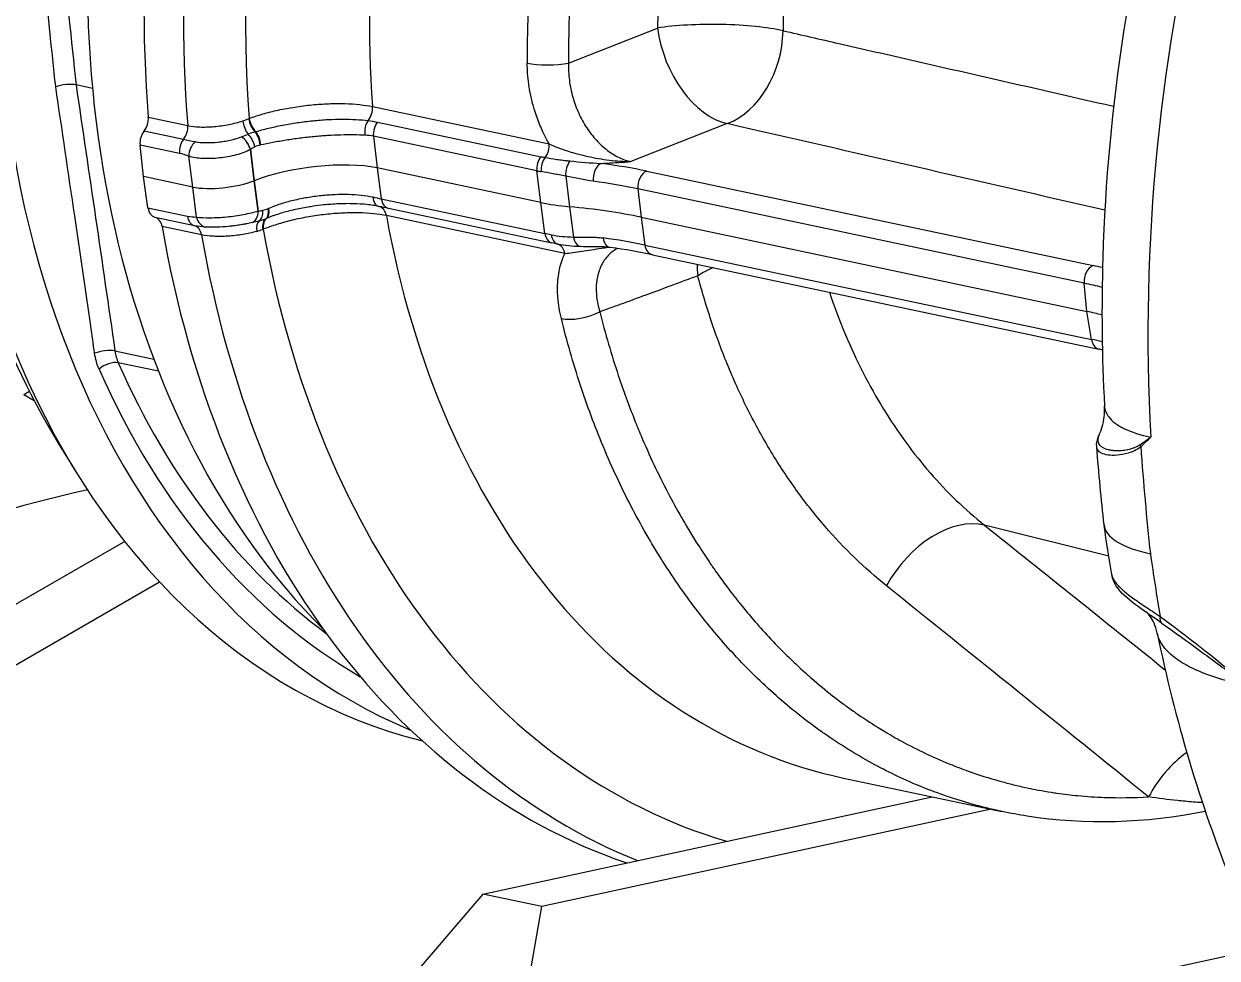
# Model space of a CAD drawing. Header units: millimetres. Extents: x 0 to 7722, y 0 to 5460.
# Drawn here: x 4387.46 to 4428.26, y 3614.56 to 3646.49 of the extents above; entities that cross this region are included whole.
import ezdxf

# ---------------------------------------------------------------- set-up
doc = ezdxf.new("R2010")
doc.units = ezdxf.units.MM
doc.header["$LTSCALE"] = 5
doc.layers.get('0').update_dxf_attribs({"linetype": 'CONTINUOUS'})

# ---------------------------------------------------------------- blocks, each defined once
blk = doc.blocks.new('RWFWFWEWEFWEFWEF')
for p, q in [((-104.414, 10.887), (-101.371, 12.088)), ((-120.69, 10.026), (-121.252, 10.145)), ((-111.114, 9.402), (-105.073, 8.126)), ((-118.783, 9.036), (-117.434, 8.751)), ((-118.925, 8.57), (-117.576, 8.285)), ((-110.943, 8.87), (-105.355, 7.689)), ((-98.988, 8.819), (-102.28, 7.52)), ((-115.598, 8.371), (-115.596, 8.372)), ((-105.498, 7.205), (-111.086, 8.386)), ((-111.086, 8.386), (-110.953, 7.306)), ((-118.951, 7.009), (-119.065, 8.089)), ((-117.716, 7.804), (-119.065, 8.089)), ((-115.292, 7.938), (-115.293, 7.937)), ((-115.293, 7.937), (-115.161, 6.87)), ((-115.16, 6.87), (-115.292, 7.938)), ((-117.265, 6.652), (-117.395, 7.704)), ((-118.794, 5.945), (-118.951, 7.009)), ((-117.265, 6.652), (-118.951, 7.009)), ((-110.953, 7.306), (-110.816, 6.25)), ((-105.364, 6.125), (-110.953, 7.306)), ((-105.364, 6.125), (-105.498, 7.205)), ((-104.512, 7.029), (-104.383, 5.98)), ((-101.742, 7.195), (-86.474, 3.969)), ((-117.132, 5.626), (-117.265, 6.652)), ((-115.161, 6.87), (-115.026, 5.828)), ((-115.16, 6.87), (-115.161, 6.87)), ((-115.025, 5.828), (-115.16, 6.87)), ((-86.78, 3.364), (-102.048, 6.59)), ((-102.048, 6.59), (-101.928, 5.619)), ((-110.816, 6.25), (-105.228, 5.069)), ((-105.228, 5.069), (-105.364, 6.125)), ((-118.794, 5.945), (-117.445, 5.66)), ((-115.026, 5.828), (-115.025, 5.828)), ((-104.981, 4.739), (-110.57, 5.92)), ((-104.383, 5.98), (-104.248, 4.942)), ((-117.202, 5.331), (-118.551, 5.616)), ((-115.225, 5.435), (-115.226, 5.435)), ((-104.54, 4.386), (-110.643, 5.675)), ((-101.928, 5.619), (-86.688, 2.399)), ((-101.928, 5.619), (-101.805, 4.671)), ((-116.961, 5.016), (-118.31, 5.301)), ((-101.805, 4.671), (-86.537, 1.445)), ((-101.546, 4.338), (-86.278, 1.112)), ((-86.688, 2.399), (-86.78, 3.364)), ((-86.537, 1.445), (-86.688, 2.399)), ((-119.923, 1.05), (-118.595, 0.77)), ((-118.435, 0.355), (-119.809, 0.645)), ((-123.037, -0.441), (-122.686, -0.642)), ((-121.825, -2.156), (-121.295, -3.019)), ((-85.944, -5.965), (-90.19, -4.906)), ((-119.587, -5.461), (-143.856, -19.437)), ((-144.534, -21.897), (-118.394, -6.844)), ((-95.008, -13.548), (-89.594, -14.692)), ((-107.346, -17.513), (-91.986, -14.187)), ((-89.963, -14.615), (-105.323, -17.941)), ((-107.346, -17.513), (-110.871, -21.626)), ((-105.323, -17.941), (-107.346, -17.513)), ((-106.322, -23.595), (-105.323, -17.941)), ((-105.669, -24.772), (-80.763, -19.378))]:
    blk.add_line(p, q)
for centre, major_axis, ratio, start_param, end_param in [((-49.006, 7.904), (9.968, 47.171), 0.724502, 0.264718, 1.929564), ((-93.086, 17.219), (7.236, 34.244), 0.724502, 0, 1.961178), ((-102.122, 19.129), (6.668, 31.553), 0.724502, 0.027264, 3.114329), ((-91.737, 16.934), (7.236, 34.244), 0.724502, 0, 1.961178), ((-90.725, 16.72), (6.926, 32.776), 0.724502, 5.83936, 8.240994), ((-100.122, 18.706), (6.668, 31.553), 0.724502, 0.135355, 3.006237), ((-97.055, 18.058), (6.668, 31.553), 0.724502, 0.439194, 2.702399), ((-88.702, 16.293), (6.306, 29.841), 0.724502, 0, 1.952985), ((-103.201, 19.357), (-6.477, -30.649), 0.724502, 3.793696, 5.631082), ((-83.307, 15.153), (6.306, 29.841), 0.724502, 0.602404, 1.864406), ((-82.633, 15.01), (6.099, 28.863), 0.724502, 0.602404, 1.864406), ((-82.633, 15.01), (5.247, 24.831), 0.724502, 0.636803, 1.839296), ((-80.557, 14.571), (-4.627, -21.897), 0.724502, 3.778395, 4.980888), ((-99.347, 11.661), (-3, 0.034), 0.182854, 3.857697, 5.454673), ((-99.347, 11.661), (1.102, -2.79), 0.621625, 4.322412, 5.893208), ((-99.347, 11.661), (0.67, 2.924), 0.74078, 3.600878, 4.993486), ((-105.089, 11.029), (-1, -0.007), 0.199482, 0.738674, 2.30947), ((-111.482, 9.289), (0.103, 0.489), 0.724502, 4.035803, 5.094578), ((-119.15, 8.919), (0.103, 0.489), 0.724502, 4.081137, 5.102771), ((-116.348, 9.215), (1.494, 0.211), 0.311727, 5.227868, 5.398437), ((-115.02, 8.915), (-0.179, 0.467), 0.60791, 1.187469, 2.240965), ((-114.993, 8.925), (-0.184, 0.465), 0.621625, 1.180819, 2.24006), ((-118.699, 8.221), (-0.103, -0.489), 0.724502, 4.081137, 5.132959), ((-117.801, 8.634), (0.103, 0.489), 0.724502, 4.081137, 5.102771), ((-115.292, 8.822), (0.145, -0.478), 0.473964, 4.37854, 5.421294), ((-111.058, 8.56), (0.026, 0.499), 0.651205, 0.786911, 1.885192), ((-110.72, 8.518), (0.103, 0.489), 0.724502, 0.930129, 1.991366), ((-117.351, 7.936), (0.103, 0.489), 0.724502, 0.939545, 1.991366), ((-117.029, 7.835), (0.181, 0.466), 0.681886, 0.954057, 2.105915), ((-115.628, 7.996), (-0.267, 0.423), 0.567542, 4.237005, 5.358734), ((-115.627, 7.997), (-0.267, 0.423), 0.567607, 4.23711, 5.358142), ((-116.476, 6.804), (2.905, 1.716), 0.301677, 0.921269, 1.010283), ((-115.448, 8.094), (-0.205, 0.456), 0.549276, 4.326016, 5.356117), ((-115.242, 8.164), (-0.115, 0.487), 0.529975, 4.429841, 5.45928), ((-115.218, 8.169), (-0.106, 0.489), 0.526679, 4.439542, 5.475491), ((-114.609, 6.933), (-0.561, 1.077), 0.838608, 6.066166, 6.248543), ((-105.441, 8.013), (0.103, 0.489), 0.724502, 4.075968, 5.094578), ((-113.138, 6.442), (2.976, 0.377), 0.297993, 0.709402, 2.279513), ((-105.132, 7.337), (0.103, 0.489), 0.724502, 0.930129, 1.991366), ((-104.994, 7.311), (0.08, 0.494), 0.706602, 0.900094, 1.956504), ((-99.729, 14.37), (8.075, 5.144), 0.554348, 3.656188, 3.677268), ((-104.228, 7.17), (0.084, 0.493), 0.552777, 0.809372, 1.953955), ((-103.252, 6.986), (0.065, 0.496), 0.630614, 0.393803, 1.935023), ((-113.032, 2.734), (-15.377, -1.945), 0.297993, 3.850995, 3.99106), ((-102.285, 10.787), (-4.596, -2.698), 0.537676, 0.535545, 0.576863), ((-101.682, 6.722), (0.103, 0.489), 0.724502, 0.44675, 1.991366), ((-116.172, 7.084), (-1.488, -0.188), 0.297993, 0.709402, 2.279513), ((-112.972, 2.261), (14.881, 1.884), 0.29918, 0.709368, 0.849433), ((-110.795, 6.479), (-0.103, -0.489), 0.612378, 5.184285, 6.282565), ((-110.453, 6.406), (-0.103, -0.489), 0.724502, 5.185319, 6.246555), ((-100.994, 7.852), (-5.953, -0.753), 0.297993, 0.709402, 0.928018), ((-118.431, 6.101), (-0.103, -0.489), 0.724502, 5.185319, 6.23714), ((-115.365, 5.912), (0.086, -0.492), 0.665114, 0.163303, 1.285032), ((-115.364, 5.912), (0.087, -0.492), 0.665078, 0.163853, 1.284885), ((-115.177, 5.953), (0.131, -0.483), 0.590323, 0.187712, 1.217813), ((-114.596, 6.833), (0.842, 0.876), 0.582418, 3.891722, 4.074099), ((-114.971, 6.023), (0.19, -0.463), 0.487351, 0.119721, 1.14916), ((-114.948, 6.033), (0.195, -0.46), 0.475507, 0.108201, 1.144149), ((-111.002, 5.501), (0.103, 0.489), 0.724502, 5.2237, 6.282474), ((-112.854, 1.302), (14.881, 1.883), 0.297993, 0.709402, 0.928018), ((-118.671, 5.131), (0.103, 0.489), 0.724502, 5.215506, 6.23714), ((-117.083, 5.816), (-0.103, -0.489), 0.724502, 5.185319, 6.23714), ((-117.322, 4.846), (0.103, 0.489), 0.724502, 5.215506, 6.23714), ((-116.769, 5.782), (-0.015, -0.5), 0.759102, 5.052807, 6.204664), ((-114.813, 5.033), (-0.145, 0.478), 0.473964, 0.171906, 1.21466), ((-116.639, 8.092), (-2.996, 1.551), 0.745827, 2.47649, 2.565505), ((-114.541, 5.126), (-0.179, 0.467), 0.60791, 0.131729, 1.185225), ((-114.513, 5.137), (-0.184, 0.465), 0.621625, 0.121579, 1.180819), ((-88.702, 16.293), (-6.306, -29.841), 0.724502, 5.2237, 6.283185), ((-93.086, 17.219), (-7.236, -34.244), 0.724502, 5.215506, 6.197192), ((-91.737, 16.934), (-7.236, -34.244), 0.724502, 5.215506, 6.156058), ((-115.866, 5.42), (-1.497, -0.168), 0.283752, 2.094583, 2.265465), ((-90.725, 16.72), (-6.926, -32.776), 0.724502, 5.218876, 6.225153), ((-101.473, 4.227), (5.193, -1.139), 0.004872, 2.319811, 2.380197), ((-104.865, 5.226), (-0.103, -0.489), 0.724502, 5.185319, 6.246555), ((-104.661, 5.182), (-0.105, -0.489), 0.680734, 5.1886, 6.240217), ((-103.968, 5.113), (-0.011, -0.5), 0.591331, 5.073897, 6.180949), ((-112.733, 0.366), (-14.882, -1.881), 0.296832, 3.85102, 3.983324), ((-102.921, 5.08), (-0.067, -0.495), 0.636158, 5.13804, 6.283185), ((-98.316, 2.886), (-9.263, 2.28), 0.031512, 5.492439, 5.523274), ((-104.899, 4.211), (0.103, 0.489), 0.724502, 5.2237, 6.237518), ((-101.442, 4.827), (-0.103, -0.489), 0.724502, 5.185319, 6.283185), ((-98.044, 3.085), (-1.053, 2.809), 0.594492, 1.022519, 1.16524), ((-98.044, 3.085), (2.899, 0.774), 0.417392, 1.970002, 2.192154), ((-86.414, 3.495), (0.103, 0.489), 0.724502, 0.44675, 1.991366), ((-97.776, -0.49), (-15.384, -1.947), 0.297664, 3.819547, 3.850418), ((-97.716, -0.963), (-14.886, -1.899), 0.297833, 3.787607, 3.850102), ((-103.958, 2.584), (0.971, 0.238), 0.396284, 3.811833, 5.291001), ((-97.625, -1.916), (-14.888, -1.884), 0.297664, 3.798162, 3.850418), ((-125.966, 9.422), (-0.018, 10.67), 0.717326, 3.895241, 3.895242), ((-97.476, -2.858), (14.89, 1.869), 0.297478, 0.671655, 0.709127), ((-86.175, 1.601), (-0.103, -0.489), 0.724502, 5.185319, 6.283185), ((-120.285, 0.894), (0.495, 0.071), 0.31756, 0.70379, 2.257857), ((-120.134, 0.354), (0.458, 0.201), 0.485359, 0.594103, 2.147446), ((-100.112, 18.704), (-6.485, -30.689), 0.724502, 5.49363, 6.051281), ((-99.775, 18.632), (-6.383, -30.208), 0.724502, 5.49363, 5.964282), ((-125.966, 9.422), (-0.018, 10.67), 0.717326, 3.53196, 3.558668), ((-107.127, -16.115), (37.377, 8.007), 0.3788, 1.40029, 1.400298), ((-84.484, -2.122), (-0.34, 0.366), 0.728142, 1.055504, 1.218108), ((-65.829, 11.459), (-2.447, -48.664), 0.393971, 5.017246, 5.096447), ((-107.127, -23.791), (-37.5, 0), 0.575862, 5.087431, 6.08014), ((-91.55, -7.501), (1.871, 2.345), 0.6519, 0.288301, 1.853227), ((-80.15, -4.155), (-5.953, -0.752), 0.297842, 6.27735, 6.992582), ((-65.829, 11.459), (-0.485, -49.013), 0.404575, 5.078, 5.125207), ((-102.216, 19.142), (-5.573, -26.373), 0.724502, 0.362334, 0.362335), ((-83.826, -7.859), (-0.291, -0.407), 0.545372, 5.473555, 6.190489), ((-82.562, -14.701), (1.879, 2.338), 0.658326, 1.182513, 1.864456)]:
    blk.add_ellipse(centre, major_axis=major_axis, ratio=ratio, start_param=start_param, end_param=end_param)
for points, knots in [([(-48.37, 55.48), (-51.761, 55.076), (-55.113, 54.084), (-62.144, 50.775), (-65.751, 48.231), (-72.385, 41.864), (-75.379, 37.985), (-80.389, 29.332), (-82.391, 24.546), (-85.194, 14.572), (-85.994, 9.385), (-86.198, 2.546), (-86.179, 0.85), (-86.088, -0.831)], [5.947955, 5.947955, 5.947955, 5.947955, 6.209043, 6.209043, 6.523867, 6.523867, 6.853435, 6.853435, 7.187471, 7.187471, 7.521927, 7.521927, 7.632726, 7.632726, 7.632726, 7.632726]), ([(-126.063, 7.512), (-126.751, 7.657), (-127.423, 7.876), (-128.08, 8.17), (-128.886, 8.531), (-129.641, 8.994), (-130.348, 9.554), (-130.702, 9.835), (-131.044, 10.14), (-131.373, 10.47), (-131.703, 10.8), (-132.02, 11.156), (-132.317, 11.529), (-132.912, 12.274), (-133.437, 13.096), (-133.895, 13.994), (-134.123, 14.443), (-134.336, 14.914), (-134.528, 15.396), (-134.719, 15.877), (-134.89, 16.37), (-135.04, 16.874), (-135.191, 17.378), (-135.322, 17.893), (-135.432, 18.419), (-135.542, 18.945), (-135.633, 19.484), (-135.702, 20.031), (-135.842, 21.125), (-135.894, 22.227), (-135.865, 23.337), (-135.85, 23.892), (-135.814, 24.448), (-135.758, 25.007), (-135.701, 25.566), (-135.623, 26.124), (-135.526, 26.671), (-135.332, 27.767), (-135.06, 28.832), (-134.712, 29.867), (-134.538, 30.385), (-134.343, 30.897), (-134.133, 31.391), (-133.923, 31.885), (-133.697, 32.363), (-133.456, 32.825), (-133.215, 33.287), (-132.959, 33.732), (-132.687, 34.162), (-132.415, 34.592), (-132.126, 35.008), (-131.825, 35.402), (-131.222, 36.192), (-130.578, 36.888), (-129.895, 37.494), (-129.554, 37.798), (-129.203, 38.078), (-128.842, 38.335), (-128.481, 38.592), (-128.113, 38.824), (-127.743, 39.027), (-127.003, 39.434), (-126.25, 39.733), (-125.485, 39.924), (-125.103, 40.019), (-124.716, 40.088), (-124.335, 40.127), (-123.954, 40.166), (-123.576, 40.176), (-123.202, 40.159), (-122.829, 40.142), (-122.459, 40.097), (-122.093, 40.024), (-122.067, 40.018), (-122.041, 40.013), (-122.014, 40.007)], [0.93084479, 0.93084479, 0.93084479, 0.93084479, 0.93164063, 0.93164063, 0.93164063, 0.93261719, 0.93261719, 0.93261719, 0.93310547, 0.93310547, 0.93310547, 0.93359375, 0.93359375, 0.93359375, 0.93457031, 0.93457031, 0.93457031, 0.93505859, 0.93505859, 0.93505859, 0.93554688, 0.93554688, 0.93554688, 0.93603516, 0.93603516, 0.93603516, 0.93652344, 0.93652344, 0.93652344, 0.9375, 0.9375, 0.9375, 0.93798828, 0.93798828, 0.93798828, 0.93847656, 0.93847656, 0.93847656, 0.93945313, 0.93945313, 0.93945313, 0.93994141, 0.93994141, 0.93994141, 0.94042969, 0.94042969, 0.94042969, 0.94091797, 0.94091797, 0.94091797, 0.94140625, 0.94140625, 0.94140625, 0.94238281, 0.94238281, 0.94238281, 0.94287109, 0.94287109, 0.94287109, 0.94335938, 0.94335938, 0.94335938, 0.94433594, 0.94433594, 0.94433594, 0.94482422, 0.94482422, 0.94482422, 0.9453125, 0.9453125, 0.9453125, 0.94580078, 0.94580078, 0.94580078, 0.94583572, 0.94583572, 0.94583572, 0.94583572]), ([(-118.83, 39.262), (-119.148, 39.377), (-119.473, 39.47), (-119.803, 39.54), (-120.168, 39.618), (-120.54, 39.668), (-120.918, 39.689), (-121.296, 39.711), (-121.675, 39.703), (-122.054, 39.668), (-122.812, 39.598), (-123.573, 39.418), (-124.334, 39.124), (-124.715, 38.977), (-125.094, 38.802), (-125.465, 38.602), (-125.836, 38.402), (-126.2, 38.177), (-126.558, 37.927), (-126.916, 37.676), (-127.267, 37.401), (-127.612, 37.1), (-127.956, 36.799), (-128.295, 36.471), (-128.621, 36.123), (-129.271, 35.427), (-129.87, 34.652), (-130.419, 33.799), (-130.693, 33.372), (-130.955, 32.923), (-131.201, 32.458), (-131.448, 31.993), (-131.676, 31.516), (-131.887, 31.027), (-132.309, 30.048), (-132.662, 29.022), (-132.942, 27.947), (-133.083, 27.409), (-133.203, 26.863), (-133.303, 26.316), (-133.403, 25.77), (-133.482, 25.22), (-133.541, 24.668), (-133.601, 24.115), (-133.64, 23.56), (-133.658, 23.002), (-133.676, 22.443), (-133.673, 21.88), (-133.649, 21.326), (-133.601, 20.217), (-133.47, 19.135), (-133.255, 18.079), (-133.147, 17.551), (-133.018, 17.027), (-132.869, 16.516), (-132.719, 16.005), (-132.551, 15.51), (-132.364, 15.03), (-131.989, 14.069), (-131.54, 13.169), (-131.013, 12.331), (-130.749, 11.912), (-130.468, 11.514), (-130.174, 11.139), (-129.879, 10.764), (-129.57, 10.411), (-129.245, 10.08), (-128.921, 9.75), (-128.582, 9.441), (-128.228, 9.155), (-127.873, 8.868), (-127.503, 8.605), (-127.125, 8.369), (-126.622, 8.056), (-126.102, 7.79), (-125.567, 7.572)], [0.06596339, 0.06596339, 0.06596339, 0.06596339, 0.06640625, 0.06640625, 0.06640625, 0.06689453, 0.06689453, 0.06689453, 0.06738281, 0.06738281, 0.06738281, 0.06835938, 0.06835938, 0.06835938, 0.06884766, 0.06884766, 0.06884766, 0.06933594, 0.06933594, 0.06933594, 0.06982422, 0.06982422, 0.06982422, 0.0703125, 0.0703125, 0.0703125, 0.07128906, 0.07128906, 0.07128906, 0.07177734, 0.07177734, 0.07177734, 0.07226563, 0.07226563, 0.07226563, 0.07324219, 0.07324219, 0.07324219, 0.07373047, 0.07373047, 0.07373047, 0.07421875, 0.07421875, 0.07421875, 0.07470703, 0.07470703, 0.07470703, 0.07519531, 0.07519531, 0.07519531, 0.07617188, 0.07617188, 0.07617188, 0.07666016, 0.07666016, 0.07666016, 0.07714844, 0.07714844, 0.07714844, 0.078125, 0.078125, 0.078125, 0.07861328, 0.07861328, 0.07861328, 0.07910156, 0.07910156, 0.07910156, 0.07958984, 0.07958984, 0.07958984, 0.08007813, 0.08007813, 0.08007813, 0.08072851, 0.08072851, 0.08072851, 0.08072851]), ([(-125.866, 9.218), (-126.036, 9.385), (-126.202, 9.557), (-126.365, 9.735), (-126.679, 10.08), (-126.979, 10.447), (-127.263, 10.836), (-127.548, 11.224), (-127.818, 11.637), (-128.07, 12.068), (-128.573, 12.928), (-128.998, 13.848), (-129.348, 14.827), (-129.523, 15.316), (-129.679, 15.82), (-129.815, 16.34), (-129.952, 16.859), (-130.067, 17.387), (-130.161, 17.92), (-130.348, 18.986), (-130.453, 20.076), (-130.474, 21.19), (-130.484, 21.747), (-130.473, 22.311), (-130.442, 22.869), (-130.41, 23.426), (-130.358, 23.98), (-130.285, 24.531), (-130.213, 25.081), (-130.12, 25.628), (-130.008, 26.172), (-129.895, 26.716), (-129.761, 27.259), (-129.609, 27.79), (-129.304, 28.852), (-128.928, 29.863), (-128.484, 30.824), (-128.262, 31.305), (-128.023, 31.773), (-127.766, 32.229), (-127.509, 32.684), (-127.239, 33.119), (-126.956, 33.533), (-126.391, 34.362), (-125.775, 35.111), (-125.109, 35.779), (-124.777, 36.112), (-124.432, 36.425), (-124.083, 36.71), (-123.733, 36.995), (-123.377, 37.254), (-123.015, 37.488), (-122.654, 37.722), (-122.285, 37.931), (-121.911, 38.114), (-121.537, 38.297), (-121.154, 38.455), (-120.773, 38.583), (-120.191, 38.78), (-119.611, 38.911), (-119.033, 38.977)], [0.90306848, 0.90306848, 0.90306848, 0.90306848, 0.90332031, 0.90332031, 0.90332031, 0.90380859, 0.90380859, 0.90380859, 0.90429688, 0.90429688, 0.90429688, 0.90527344, 0.90527344, 0.90527344, 0.90576172, 0.90576172, 0.90576172, 0.90625, 0.90625, 0.90625, 0.90722656, 0.90722656, 0.90722656, 0.90771484, 0.90771484, 0.90771484, 0.90820313, 0.90820313, 0.90820313, 0.90869141, 0.90869141, 0.90869141, 0.90917969, 0.90917969, 0.90917969, 0.91015625, 0.91015625, 0.91015625, 0.91064453, 0.91064453, 0.91064453, 0.91113281, 0.91113281, 0.91113281, 0.91210938, 0.91210938, 0.91210938, 0.91259766, 0.91259766, 0.91259766, 0.91308594, 0.91308594, 0.91308594, 0.91357422, 0.91357422, 0.91357422, 0.9140625, 0.9140625, 0.9140625, 0.91480746, 0.91480746, 0.91480746, 0.91480746]), ([(-121.948, 10.074), (-121.981, 10.392), (-122.015, 10.711), (-122.048, 11.029), (-122.182, 12.301), (-122.318, 13.574), (-122.454, 14.847), (-122.615, 16.341), (-122.776, 17.836), (-122.939, 19.331)], [0, 0, 0, 0, 0.001, 0.001, 0.001, 0.005000005, 0.005000005, 0.005000005, 0.009696485, 0.009696485, 0.009696485, 0.009696485]), ([(-97.08, 11.995), (-96.443, 11.849), (-95.806, 11.704), (-95.168, 11.558), (-92.038, 10.843), (-88.908, 10.128), (-85.778, 9.413)], [0.00307961, 0.00307961, 0.00307961, 0.00307961, 0.006, 0.006, 0.006, 0.02034066, 0.02034066, 0.02034066, 0.02034066]), ([(-105.073, 8.126), (-105.085, 8.145), (-105.096, 8.165), (-105.107, 8.184), (-105.171, 8.299), (-105.232, 8.417), (-105.289, 8.537), (-105.325, 8.613), (-105.359, 8.69), (-105.391, 8.768), (-105.462, 8.936), (-105.524, 9.109), (-105.578, 9.287), (-105.595, 9.342), (-105.612, 9.398), (-105.627, 9.454), (-105.648, 9.53), (-105.667, 9.606), (-105.684, 9.683), (-105.715, 9.816), (-105.741, 9.949), (-105.761, 10.083), (-105.766, 10.112), (-105.77, 10.141), (-105.774, 10.17), (-105.807, 10.409), (-105.825, 10.649), (-105.827, 10.889)], [0, 0, 0, 0, 0.023652, 0.023652, 0.023652, 0.162163, 0.162163, 0.162163, 0.25, 0.25, 0.25, 0.440436, 0.440436, 0.440436, 0.5, 0.5, 0.5, 0.580059, 0.580059, 0.580059, 0.719871, 0.719871, 0.719871, 0.75, 0.75, 0.75, 1, 1, 1, 1]), ([(-104.414, 10.887), (-104.42, 10.691), (-104.411, 10.495), (-104.362, 10.106), (-104.322, 9.911), (-104.214, 9.532), (-104.147, 9.35), (-103.987, 8.999), (-103.893, 8.83), (-103.688, 8.521), (-103.577, 8.379), (-103.338, 8.119), (-103.211, 8.004), (-102.953, 7.808), (-102.819, 7.725), (-102.549, 7.595), (-102.414, 7.548), (-102.28, 7.52)], [0, 0, 0, 0, 0.125, 0.125, 0.25, 0.25, 0.375, 0.375, 0.5, 0.5, 0.625, 0.625, 0.75, 0.75, 0.875, 0.875, 1, 1, 1, 1]), ([(-121.252, 10.145), (-121.34, 10.163), (-121.465, 10.166), (-121.593, 10.153), (-121.721, 10.14), (-121.852, 10.111), (-121.948, 10.074)], [0, 0, 0, 0, 0.5, 0.5, 0.5, 1, 1, 1, 1]), ([(-120.617, 0.97), (-120.662, 1.283), (-120.707, 1.596), (-120.752, 1.909), (-120.934, 3.16), (-121.115, 4.412), (-121.299, 5.664), (-121.513, 7.134), (-121.73, 8.604), (-121.948, 10.074)], [0, 0, 0, 0, 0.001, 0.001, 0.001, 0.005000005, 0.005000005, 0.005000005, 0.009696485, 0.009696485, 0.009696485, 0.009696485]), ([(-115.33, 8.997), (-115.185, 9.052), (-115.03, 9.103), (-114.699, 9.199), (-114.521, 9.244), (-114.154, 9.323), (-113.966, 9.358), (-113.582, 9.417), (-113.383, 9.442), (-112.995, 9.48), (-112.802, 9.493), (-112.421, 9.507), (-112.235, 9.508), (-111.705, 9.493), (-111.381, 9.459), (-111.114, 9.402)], [0, 0, 0, 0, 0.125, 0.125, 0.25, 0.25, 0.375, 0.375, 0.5, 0.5, 0.625, 0.625, 0.75, 0.75, 1, 1, 1, 1]), ([(-117.434, 8.751), (-117.316, 8.726), (-117.177, 8.711), (-117.025, 8.706), (-116.874, 8.7), (-116.706, 8.705), (-116.537, 8.72), (-116.368, 8.735), (-116.194, 8.759), (-116.027, 8.792), (-115.861, 8.825), (-115.699, 8.866), (-115.554, 8.913)], [0, 0, 0, 0, 0.25, 0.25, 0.25, 0.5, 0.5, 0.5, 0.75, 0.75, 0.75, 1, 1, 1, 1]), ([(-115.105, 8.547), (-114.969, 8.587), (-114.826, 8.625), (-114.676, 8.662), (-114.524, 8.698), (-114.364, 8.733), (-114.199, 8.766), (-114.194, 8.767), (-114.189, 8.768), (-114.184, 8.769), (-114.021, 8.8), (-113.855, 8.829), (-113.688, 8.853), (-113.514, 8.879), (-113.339, 8.901), (-113.162, 8.919), (-113.073, 8.928), (-112.984, 8.936), (-112.897, 8.942), (-112.809, 8.949), (-112.723, 8.955), (-112.637, 8.959), (-112.469, 8.968), (-112.305, 8.972), (-112.144, 8.972), (-111.981, 8.973), (-111.823, 8.968), (-111.675, 8.96), (-111.531, 8.952), (-111.396, 8.94), (-111.27, 8.925)], [0, 0, 0, 0, 0.122371, 0.122371, 0.122371, 0.246298, 0.246298, 0.246298, 0.25, 0.25, 0.25, 0.371821, 0.371821, 0.371821, 0.498622, 0.498622, 0.498622, 0.561945, 0.561945, 0.561945, 0.625441, 0.625441, 0.625441, 0.75, 0.75, 0.75, 0.876664, 0.876664, 0.876664, 1, 1, 1, 1]), ([(-117.183, 8.205), (-117.071, 8.184), (-116.945, 8.172), (-116.813, 8.17), (-116.68, 8.167), (-116.541, 8.174), (-116.4, 8.188), (-116.33, 8.195), (-116.259, 8.205), (-116.189, 8.216), (-116.154, 8.222), (-116.119, 8.228), (-116.085, 8.234), (-116.05, 8.241), (-116.016, 8.248), (-115.982, 8.256), (-115.948, 8.263), (-115.914, 8.272), (-115.881, 8.28), (-115.847, 8.289), (-115.814, 8.298), (-115.781, 8.308), (-115.718, 8.327), (-115.656, 8.348), (-115.598, 8.371)], [0, 0, 0, 0, 0.249757, 0.249757, 0.249757, 0.5, 0.5, 0.5, 0.625, 0.625, 0.625, 0.6875, 0.6875, 0.6875, 0.75, 0.75, 0.75, 0.8125, 0.8125, 0.8125, 0.875909, 0.875909, 0.875909, 1, 1, 1, 1]), ([(-111.376, 8.422), (-111.498, 8.427), (-111.628, 8.431), (-111.765, 8.433), (-111.901, 8.434), (-112.045, 8.434), (-112.194, 8.43), (-112.343, 8.427), (-112.496, 8.42), (-112.651, 8.411), (-112.728, 8.407), (-112.806, 8.401), (-112.886, 8.395), (-112.964, 8.389), (-113.044, 8.382), (-113.124, 8.374), (-113.285, 8.359), (-113.444, 8.341), (-113.602, 8.32), (-113.76, 8.3), (-113.917, 8.277), (-114.072, 8.252), (-114.227, 8.227), (-114.378, 8.2), (-114.523, 8.173), (-114.668, 8.146), (-114.807, 8.119), (-114.942, 8.091)], [0, 0, 0, 0, 0.125, 0.125, 0.125, 0.25, 0.25, 0.25, 0.375088, 0.375088, 0.375088, 0.437661, 0.437661, 0.437661, 0.5, 0.5, 0.5, 0.625329, 0.625329, 0.625329, 0.75, 0.75, 0.75, 0.8749, 0.8749, 0.8749, 1, 1, 1, 1]), ([(-115.293, 7.937), (-115.363, 7.899), (-115.439, 7.865), (-115.52, 7.834), (-115.602, 7.804), (-115.69, 7.775), (-115.781, 7.751), (-115.872, 7.726), (-115.965, 7.705), (-116.062, 7.688), (-116.158, 7.67), (-116.257, 7.656), (-116.354, 7.645), (-116.548, 7.624), (-116.743, 7.617), (-116.92, 7.627), (-117.097, 7.636), (-117.26, 7.661), (-117.395, 7.704)], [0, 0, 0, 0, 0.124391, 0.124391, 0.124391, 0.249298, 0.249298, 0.249298, 0.37445, 0.37445, 0.37445, 0.499723, 0.499723, 0.499723, 0.75, 0.75, 0.75, 1, 1, 1, 1]), ([(-105.073, 8.126), (-104.889, 8.037), (-104.678, 7.958), (-104.227, 7.815), (-103.991, 7.753), (-103.511, 7.647), (-103.265, 7.604), (-102.773, 7.543), (-102.525, 7.525), (-102.28, 7.52)], [0, 0, 0, 0, 0.25, 0.25, 0.5, 0.5, 0.75, 0.75, 1, 1, 1, 1]), ([(-105.217, 7.662), (-105.094, 7.639), (-104.959, 7.617), (-104.817, 7.597), (-104.75, 7.588), (-104.683, 7.579), (-104.613, 7.57), (-104.608, 7.57), (-104.602, 7.569), (-104.597, 7.568), (-104.559, 7.564), (-104.521, 7.56), (-104.483, 7.556), (-104.473, 7.555), (-104.464, 7.554), (-104.454, 7.553), (-104.425, 7.55), (-104.396, 7.547), (-104.367, 7.544)], [0, 0, 0, 0, 0.5, 0.5, 0.5, 0.7316337, 0.7316337, 0.7316337, 0.75, 0.75, 0.75, 0.875, 0.875, 0.875, 0.90625, 0.90625, 0.90625, 0.9999837, 0.9999837, 0.9999837, 0.9999837]), ([(-103.312, 7.46), (-103.248, 7.463), (-103.184, 7.466), (-103.119, 7.469), (-102.841, 7.484), (-102.559, 7.502), (-102.28, 7.52)], [0, 0, 0, 0, 0.188208, 0.188208, 0.188208, 1, 1, 1, 1]), ([(-104.512, 7.029), (-104.662, 7.054), (-104.806, 7.08), (-104.945, 7.106), (-105.085, 7.132), (-105.219, 7.157), (-105.347, 7.178)], [0, 0, 0, 0, 0.498923, 0.498923, 0.498923, 1, 1, 1, 1]), ([(-114.668, 5.926), (-114.537, 5.983), (-114.401, 6.034), (-114.258, 6.081), (-114.116, 6.127), (-113.967, 6.168), (-113.813, 6.205), (-113.66, 6.242), (-113.504, 6.273), (-113.347, 6.3), (-113.189, 6.326), (-113.031, 6.348), (-112.871, 6.365), (-112.791, 6.373), (-112.711, 6.381), (-112.631, 6.387), (-112.552, 6.393), (-112.474, 6.397), (-112.396, 6.401), (-112.241, 6.407), (-112.088, 6.409), (-111.938, 6.405), (-111.789, 6.401), (-111.643, 6.392), (-111.505, 6.377), (-111.366, 6.362), (-111.234, 6.341), (-111.109, 6.313)], [0, 0, 0, 0, 0.1251, 0.1251, 0.1251, 0.249821, 0.249821, 0.249821, 0.374671, 0.374671, 0.374671, 0.499876, 0.499876, 0.499876, 0.562339, 0.562339, 0.562339, 0.624912, 0.624912, 0.624912, 0.749922, 0.749922, 0.749922, 0.874952, 0.874952, 0.874952, 1, 1, 1, 1]), ([(-117.132, 5.626), (-117.001, 5.612), (-116.841, 5.604), (-116.665, 5.604), (-116.489, 5.605), (-116.295, 5.615), (-116.1, 5.634), (-116.003, 5.644), (-115.904, 5.656), (-115.808, 5.67), (-115.711, 5.684), (-115.617, 5.699), (-115.525, 5.717), (-115.433, 5.734), (-115.344, 5.752), (-115.26, 5.771), (-115.177, 5.79), (-115.099, 5.809), (-115.026, 5.828)], [0, 0, 0, 0, 0.24977, 0.24977, 0.24977, 0.5, 0.5, 0.5, 0.625, 0.625, 0.625, 0.75, 0.75, 0.75, 0.875, 0.875, 0.875, 1, 1, 1, 1]), ([(-110.643, 5.675), (-110.91, 5.732), (-111.234, 5.764), (-111.763, 5.774), (-111.948, 5.771), (-112.329, 5.752), (-112.521, 5.736), (-112.909, 5.693), (-113.107, 5.665), (-113.491, 5.599), (-113.678, 5.561), (-114.044, 5.474), (-114.221, 5.425), (-114.552, 5.322), (-114.706, 5.267), (-114.851, 5.208)], [0, 0, 0, 0, 0.25, 0.25, 0.375, 0.375, 0.5, 0.5, 0.625, 0.625, 0.75, 0.75, 0.875, 0.875, 1, 1, 1, 1]), ([(-113.139, 5.995), (-113.2, 5.986), (-113.262, 5.976), (-113.323, 5.966), (-113.488, 5.939), (-113.652, 5.906), (-113.813, 5.869), (-113.82, 5.868), (-113.826, 5.866), (-113.832, 5.865), (-113.996, 5.827), (-114.155, 5.784), (-114.306, 5.737), (-114.455, 5.69), (-114.597, 5.64), (-114.731, 5.585)], [0.5844422, 0.5844422, 0.5844422, 0.5844422, 0.6290595, 0.6290595, 0.6290595, 0.75, 0.75, 0.75, 0.7546166, 0.7546166, 0.7546166, 0.8780765, 0.8780765, 0.8780765, 1, 1, 1, 1]), ([(-111.043, 6.018), (-111.061, 6.021), (-111.08, 6.024), (-111.099, 6.027), (-111.167, 6.037), (-111.236, 6.046), (-111.308, 6.053), (-111.454, 6.069), (-111.61, 6.078), (-111.772, 6.082), (-111.935, 6.086), (-112.102, 6.084), (-112.272, 6.077), (-112.358, 6.073), (-112.445, 6.068), (-112.532, 6.061), (-112.617, 6.055), (-112.702, 6.048), (-112.788, 6.039), (-112.906, 6.026), (-113.023, 6.012), (-113.139, 5.995)], [0.0453531, 0.0453531, 0.0453531, 0.0453531, 0.0625, 0.0625, 0.0625, 0.1236919, 0.1236919, 0.1236919, 0.2489264, 0.2489264, 0.2489264, 0.3753777, 0.3753777, 0.3753777, 0.4388921, 0.4388921, 0.4388921, 0.5, 0.5, 0.5, 0.5844422, 0.5844422, 0.5844422, 0.5844422]), ([(-115.887, 5.322), (-115.936, 5.316), (-115.986, 5.311), (-116.035, 5.306), (-116.172, 5.293), (-116.308, 5.284), (-116.437, 5.281)], [0.4123523, 0.4123523, 0.4123523, 0.4123523, 0.4995012, 0.4995012, 0.4995012, 0.7435233, 0.7435233, 0.7435233, 0.7435233]), ([(-115.226, 5.435), (-115.257, 5.429), (-115.287, 5.422), (-115.319, 5.416), (-115.35, 5.409), (-115.381, 5.403), (-115.413, 5.397), (-115.43, 5.394), (-115.447, 5.39), (-115.464, 5.387), (-115.489, 5.383), (-115.514, 5.378), (-115.539, 5.374), (-115.564, 5.369), (-115.589, 5.365), (-115.614, 5.361), (-115.649, 5.355), (-115.684, 5.35), (-115.719, 5.345), (-115.753, 5.34), (-115.788, 5.335), (-115.822, 5.33), (-115.84, 5.328), (-115.859, 5.326), (-115.877, 5.323), (-115.88, 5.323), (-115.884, 5.323), (-115.887, 5.322)], [0, 0, 0, 0, 0.0625, 0.0625, 0.0625, 0.123966, 0.123966, 0.123966, 0.15625, 0.15625, 0.15625, 0.203125, 0.203125, 0.203125, 0.2491469, 0.2491469, 0.2491469, 0.3125, 0.3125, 0.3125, 0.3738397, 0.3738397, 0.3738397, 0.40625, 0.40625, 0.40625, 0.4123523, 0.4123523, 0.4123523, 0.4123523]), ([(-115.076, 5.136), (-115.222, 5.095), (-115.384, 5.059), (-115.551, 5.032), (-115.719, 5.004), (-115.894, 4.984), (-116.064, 4.973), (-116.233, 4.962), (-116.4, 4.96), (-116.552, 4.968), (-116.704, 4.975), (-116.844, 4.991), (-116.961, 5.016)], [0, 0, 0, 0, 0.25, 0.25, 0.25, 0.5, 0.5, 0.5, 0.75, 0.75, 0.75, 1, 1, 1, 1]), ([(-116.437, 5.281), (-116.441, 5.281), (-116.444, 5.281), (-116.448, 5.281), (-116.579, 5.277), (-116.704, 5.279), (-116.814, 5.285)], [0.7435233, 0.7435233, 0.7435233, 0.7435233, 0.7502431, 0.7502431, 0.7502431, 1, 1, 1, 1]), ([(-105.004, 5.022), (-104.886, 4.996), (-104.763, 4.978), (-104.636, 4.966), (-104.51, 4.953), (-104.381, 4.946), (-104.248, 4.942)], [0, 0, 0, 0, 0.501617, 0.501617, 0.501617, 1, 1, 1, 1]), ([(-104.248, 4.942), (-104.073, 4.939), (-103.904, 4.944), (-103.568, 4.943), (-103.402, 4.936), (-103.235, 4.914)], [0, 0, 0, 0, 0.5, 0.5, 1, 1, 1, 1]), ([(-104.009, 4.616), (-104.147, 4.62), (-104.279, 4.628), (-104.406, 4.641), (-104.538, 4.654), (-104.664, 4.672), (-104.78, 4.697)], [0, 0, 0, 0, 0.491246, 0.491246, 0.491246, 1, 1, 1, 1]), ([(-104.54, 4.386), (-104.368, 4.397), (-104.169, 4.424), (-103.744, 4.489), (-103.52, 4.527), (-103.213, 4.572), (-103.134, 4.582), (-103.055, 4.593)], [0, 0, 0, 0, 0.25, 0.25, 0.5, 0.5, 0.5845182, 0.5845182, 0.5845182, 0.5845182]), ([(-102.744, 4.55), (-102.752, 4.546), (-102.761, 4.541), (-102.769, 4.537), (-102.823, 4.507), (-102.875, 4.472), (-102.924, 4.434), (-102.928, 4.431), (-102.931, 4.429), (-102.934, 4.426), (-102.98, 4.39), (-103.023, 4.35), (-103.063, 4.307), (-103.107, 4.261), (-103.147, 4.212), (-103.184, 4.159), (-103.186, 4.156), (-103.188, 4.153), (-103.191, 4.149), (-103.225, 4.099), (-103.257, 4.045), (-103.286, 3.989), (-103.317, 3.928), (-103.344, 3.865), (-103.367, 3.799), (-103.368, 3.795), (-103.369, 3.792), (-103.37, 3.789), (-103.415, 3.66), (-103.445, 3.521), (-103.459, 3.373), (-103.459, 3.37), (-103.459, 3.367), (-103.46, 3.364), (-103.466, 3.291), (-103.469, 3.215), (-103.468, 3.138), (-103.467, 3.059), (-103.462, 2.978), (-103.453, 2.896), (-103.434, 2.732), (-103.399, 2.563), (-103.347, 2.392)], [0.2982949, 0.2982949, 0.2982949, 0.2982949, 0.3077981, 0.3077981, 0.3077981, 0.3706767, 0.3706767, 0.3706767, 0.375, 0.375, 0.375, 0.4334957, 0.4334957, 0.4334957, 0.4963606, 0.4963606, 0.4963606, 0.5, 0.5, 0.5, 0.5591377, 0.5591377, 0.5591377, 0.6219326, 0.6219326, 0.6219326, 0.625, 0.625, 0.625, 0.747587, 0.747587, 0.747587, 0.75, 0.75, 0.75, 0.8105168, 0.8105168, 0.8105168, 0.8735051, 0.8735051, 0.8735051, 1, 1, 1, 1]), ([(-104.66, 2.158), (-104.719, 2.4), (-104.758, 2.635), (-104.777, 2.864), (-104.786, 2.979), (-104.79, 3.092), (-104.789, 3.203), (-104.789, 3.258), (-104.787, 3.312), (-104.784, 3.366), (-104.781, 3.421), (-104.777, 3.476), (-104.771, 3.53), (-104.749, 3.741), (-104.708, 3.937), (-104.646, 4.121), (-104.616, 4.213), (-104.58, 4.301), (-104.54, 4.386)], [0, 0, 0, 0, 0.286755, 0.286755, 0.286755, 0.429816, 0.429816, 0.429816, 0.5, 0.5, 0.5, 0.572617, 0.572617, 0.572617, 0.857561, 0.857561, 0.857561, 1, 1, 1, 1]), ([(-99.994, 3.619), (-100.29, 3.508), (-100.587, 3.397), (-100.884, 3.287), (-101.14, 3.191), (-101.398, 3.096), (-101.656, 3.001), (-101.695, 2.987), (-101.734, 2.972), (-101.773, 2.958), (-102.067, 2.85), (-102.359, 2.744), (-102.657, 2.636), (-102.801, 2.585), (-102.947, 2.533), (-103.093, 2.481), (-103.178, 2.451), (-103.263, 2.421), (-103.347, 2.392)], [0, 0, 0, 0, 0.268514, 0.268514, 0.268514, 0.5, 0.5, 0.5, 0.535193, 0.535193, 0.535193, 0.79877, 0.79877, 0.79877, 0.926256, 0.926256, 0.926256, 1, 1, 1, 1]), ([(-93.539, -6.983), (-94.293, -6.377), (-94.993, -5.697), (-95.644, -4.945), (-95.969, -4.569), (-96.282, -4.174), (-96.582, -3.762), (-96.882, -3.35), (-97.169, -2.919), (-97.443, -2.47), (-97.717, -2.021), (-97.979, -1.552), (-98.223, -1.07), (-98.468, -0.589), (-98.697, -0.094), (-98.91, 0.414), (-99.123, 0.922), (-99.319, 1.443), (-99.5, 1.977), (-99.681, 2.511), (-99.846, 3.058), (-99.994, 3.619)], [0, 0, 0, 0, 0.249834, 0.249834, 0.249834, 0.374761, 0.374761, 0.374761, 0.499751, 0.499751, 0.499751, 0.624752, 0.624752, 0.624752, 0.74979, 0.74979, 0.74979, 0.874866, 0.874866, 0.874866, 1, 1, 1, 1]), ([(-95.495, 3.06), (-95.328, 2.561), (-95.145, 2.076), (-94.757, 1.157), (-94.555, 0.721), (-94.121, -0.126), (-93.889, -0.539), (-93.161, -1.725), (-92.629, -2.451), (-91.477, -3.775), (-90.857, -4.374), (-90.19, -4.906)], [0.1179809, 0.1179809, 0.1179809, 0.1179809, 0.25, 0.25, 0.375, 0.375, 0.5, 0.5, 0.75, 0.75, 1, 1, 1, 1]), ([(-89.603, -14.691), (-89.626, -14.686), (-89.649, -14.681), (-89.672, -14.676), (-89.977, -14.61), (-90.279, -14.535), (-90.579, -14.452), (-91.177, -14.285), (-91.765, -14.084), (-92.343, -13.848), (-92.377, -13.834), (-92.412, -13.82), (-92.446, -13.806), (-92.988, -13.581), (-93.52, -13.326), (-94.043, -13.04), (-94.32, -12.888), (-94.595, -12.728), (-94.868, -12.559), (-95.14, -12.389), (-95.41, -12.211), (-95.677, -12.025), (-95.702, -12.007), (-95.728, -11.989), (-95.753, -11.971), (-95.994, -11.801), (-96.231, -11.624), (-96.464, -11.442), (-96.722, -11.24), (-96.974, -11.03), (-97.222, -10.814), (-97.719, -10.381), (-98.197, -9.919), (-98.657, -9.428), (-98.674, -9.41), (-98.69, -9.393), (-98.707, -9.375), (-99.149, -8.899), (-99.575, -8.397), (-99.983, -7.868), (-100.194, -7.593), (-100.401, -7.312), (-100.604, -7.022), (-100.806, -6.733), (-101.004, -6.436), (-101.197, -6.132), (-101.206, -6.118), (-101.215, -6.103), (-101.224, -6.089), (-101.407, -5.799), (-101.585, -5.504), (-101.757, -5.204), (-101.938, -4.889), (-102.113, -4.569), (-102.281, -4.244), (-102.618, -3.594), (-102.931, -2.924), (-103.22, -2.232), (-103.224, -2.224), (-103.227, -2.216), (-103.231, -2.208), (-103.516, -1.525), (-103.777, -0.822), (-104.015, -0.099), (-104.255, 0.633), (-104.471, 1.385), (-104.66, 2.158)], [0.2745399, 0.2745399, 0.2745399, 0.2745399, 0.2769086, 0.2769086, 0.2769086, 0.3083478, 0.3083478, 0.3083478, 0.37125, 0.37125, 0.37125, 0.375, 0.375, 0.375, 0.4341478, 0.4341478, 0.4341478, 0.4655875, 0.4655875, 0.4655875, 0.4969991, 0.4969991, 0.4969991, 0.5, 0.5, 0.5, 0.5284055, 0.5284055, 0.5284055, 0.559845, 0.559845, 0.559845, 0.6227502, 0.6227502, 0.6227502, 0.625, 0.625, 0.625, 0.6856536, 0.6856536, 0.6856536, 0.717094, 0.717094, 0.717094, 0.7485, 0.7485, 0.7485, 0.75, 0.75, 0.75, 0.779903, 0.779903, 0.779903, 0.8113436, 0.8113436, 0.8113436, 0.8742503, 0.8742503, 0.8742503, 0.875, 0.875, 0.875, 0.937126, 0.937126, 0.937126, 1, 1, 1, 1]), ([(-103.347, 2.392), (-103.16, 1.645), (-102.948, 0.919), (-102.712, 0.213), (-102.54, -0.302), (-102.356, -0.806), (-102.159, -1.3), (-102.086, -1.484), (-102.011, -1.667), (-101.935, -1.848), (-101.652, -2.515), (-101.347, -3.163), (-101.019, -3.79), (-100.869, -4.078), (-100.714, -4.361), (-100.554, -4.64), (-100.539, -4.666), (-100.524, -4.692), (-100.509, -4.717), (-100.333, -5.022), (-100.151, -5.321), (-99.964, -5.614), (-99.844, -5.803), (-99.721, -5.989), (-99.597, -6.172), (-99.528, -6.274), (-99.458, -6.374), (-99.388, -6.474), (-99.191, -6.753), (-98.99, -7.026), (-98.785, -7.291), (-98.709, -7.389), (-98.632, -7.487), (-98.554, -7.584), (-98.214, -8.007), (-97.862, -8.412), (-97.499, -8.798), (-97.091, -9.232), (-96.668, -9.643), (-96.231, -10.03), (-96.19, -10.066), (-96.149, -10.102), (-96.108, -10.138), (-95.867, -10.347), (-95.622, -10.549), (-95.372, -10.744), (-95.233, -10.853), (-95.093, -10.959), (-94.951, -11.064), (-94.838, -11.147), (-94.724, -11.228), (-94.61, -11.308), (-94.352, -11.488), (-94.09, -11.66), (-93.826, -11.823), (-93.751, -11.87), (-93.675, -11.917), (-93.599, -11.962), (-93.409, -12.075), (-93.219, -12.184), (-93.027, -12.289), (-92.489, -12.582), (-91.94, -12.842), (-91.381, -13.07), (-91.172, -13.154), (-90.963, -13.234), (-90.752, -13.31), (-90.396, -13.437), (-90.036, -13.551), (-89.672, -13.652), (-89.535, -13.69), (-89.397, -13.727), (-89.258, -13.761), (-89.104, -13.799), (-88.95, -13.835), (-88.794, -13.869), (-88.499, -13.932), (-88.201, -13.988), (-87.901, -14.034), (-87.84, -14.044), (-87.779, -14.053), (-87.718, -14.062), (-87.479, -14.096), (-87.238, -14.125), (-86.998, -14.148), (-86.696, -14.177), (-86.395, -14.197), (-86.092, -14.208), (-85.59, -14.227), (-85.086, -14.222), (-84.58, -14.194)], [0, 0, 0, 0, 0.072299, 0.072299, 0.072299, 0.125, 0.125, 0.125, 0.144609, 0.144609, 0.144609, 0.216916, 0.216916, 0.216916, 0.25, 0.25, 0.25, 0.253085, 0.253085, 0.253085, 0.289238, 0.289238, 0.289238, 0.3125, 0.3125, 0.3125, 0.325408, 0.325408, 0.325408, 0.361568, 0.361568, 0.361568, 0.375, 0.375, 0.375, 0.433879, 0.433879, 0.433879, 0.5, 0.5, 0.5, 0.506184, 0.506184, 0.506184, 0.542343, 0.542343, 0.542343, 0.5625, 0.5625, 0.5625, 0.578501, 0.578501, 0.578501, 0.614642, 0.614642, 0.614642, 0.625, 0.625, 0.625, 0.650793, 0.650793, 0.650793, 0.723085, 0.723085, 0.723085, 0.75, 0.75, 0.75, 0.795374, 0.795374, 0.795374, 0.8125, 0.8125, 0.8125, 0.831518, 0.831518, 0.831518, 0.867662, 0.867662, 0.867662, 0.875, 0.875, 0.875, 0.903789, 0.903789, 0.903789, 0.939929, 0.939929, 0.939929, 1, 1, 1, 1]), ([(-86.275, -1.821), (-86.198, -1.661), (-86.127, -1.439), (-86.086, -1.08), (-86.081, -0.956), (-86.088, -0.831)], [0, 0, 0, 0, 0.1180611, 0.1180611, 0.175498, 0.175498, 0.175498, 0.175498]), ([(-86.088, -0.832), (-86.081, -0.964), (-86.032, -1.09), (-85.943, -1.207), (-85.886, -1.281), (-85.813, -1.352), (-85.723, -1.42), (-85.633, -1.487), (-85.526, -1.551), (-85.404, -1.609), (-85.162, -1.725), (-84.863, -1.821), (-84.505, -1.897)], [0.3052844, 0.3052844, 0.3052844, 0.3052844, 0.5, 0.5, 0.5, 0.625, 0.625, 0.625, 0.75, 0.75, 0.75, 1, 1, 1, 1]), ([(-86.356, -2.23), (-86.367, -2.094), (-86.337, -1.964), (-86.285, -1.842), (-86.28, -1.831), (-86.275, -1.82)], [0, 0, 0, 0, 0.07394416, 0.07394416, 0.0814444, 0.0814444, 0.0814444, 0.0814444]), ([(-86.275, -1.821), (-86.296, -1.866), (-86.31, -1.909), (-86.315, -1.95), (-86.319, -1.979), (-86.319, -2.007), (-86.315, -2.033), (-86.311, -2.06), (-86.302, -2.085), (-86.291, -2.109), (-86.29, -2.11), (-86.29, -2.111), (-86.29, -2.111), (-86.278, -2.134), (-86.262, -2.156), (-86.243, -2.176), (-86.224, -2.197), (-86.2, -2.217), (-86.173, -2.234), (-86.172, -2.235), (-86.171, -2.236), (-86.17, -2.237), (-86.116, -2.271), (-86.047, -2.3), (-85.964, -2.32), (-85.962, -2.321), (-85.96, -2.321), (-85.958, -2.322), (-85.915, -2.332), (-85.869, -2.34), (-85.819, -2.346), (-85.772, -2.351), (-85.723, -2.354), (-85.67, -2.355), (-85.667, -2.355), (-85.664, -2.355), (-85.661, -2.355), (-85.608, -2.355), (-85.553, -2.353), (-85.494, -2.348), (-85.464, -2.345), (-85.432, -2.341), (-85.4, -2.337), (-85.368, -2.332), (-85.335, -2.326), (-85.301, -2.319), (-85.298, -2.318), (-85.295, -2.318), (-85.292, -2.317), (-85.261, -2.311), (-85.23, -2.303), (-85.199, -2.295), (-85.191, -2.292), (-85.182, -2.29), (-85.173, -2.287), (-85.147, -2.28), (-85.121, -2.271), (-85.095, -2.262), (-85.092, -2.261), (-85.09, -2.26), (-85.087, -2.259), (-85.072, -2.253), (-85.057, -2.247), (-85.042, -2.241), (-84.989, -2.219), (-84.936, -2.193), (-84.884, -2.157)], [0.1612826, 0.1612826, 0.1612826, 0.1612826, 0.25, 0.25, 0.25, 0.3125, 0.3125, 0.3125, 0.375, 0.375, 0.375, 0.3768379, 0.3768379, 0.3768379, 0.4375, 0.4375, 0.4375, 0.5, 0.5, 0.5, 0.5024573, 0.5024573, 0.5024573, 0.625, 0.625, 0.625, 0.6279972, 0.6279972, 0.6279972, 0.6907606, 0.6907606, 0.6907606, 0.75, 0.75, 0.75, 0.7533718, 0.7533718, 0.7533718, 0.8125, 0.8125, 0.8125, 0.84375, 0.84375, 0.84375, 0.875, 0.875, 0.875, 0.8779872, 0.8779872, 0.8779872, 0.90625, 0.90625, 0.90625, 0.9140625, 0.9140625, 0.9140625, 0.9375, 0.9375, 0.9375, 0.9396257, 0.9396257, 0.9396257, 0.953125, 0.953125, 0.953125, 1, 1, 1, 1]), ([(-84.884, -2.157), (-84.762, -2.074), (-84.639, -1.989), (-84.511, -1.901), (-84.508, -1.899), (-84.505, -1.897)], [0, 0, 0, 0, 0.0006826193, 0.0006826193, 0.0006981324, 0.0006981324, 0.0006981324, 0.0006981324]), ([(-84.852, -2.228), (-84.738, -2.121), (-84.626, -2.013), (-84.513, -1.904), (-84.51, -1.901), (-84.508, -1.899), (-84.505, -1.897)], [0, 0, 0, 0, 0.0006795396, 0.0006795396, 0.0006795396, 0.000694372, 0.000694372, 0.000694372, 0.000694372]), ([(-84.852, -2.228), (-84.92, -2.286), (-84.992, -2.327), (-85.135, -2.395), (-85.206, -2.421), (-85.414, -2.484), (-85.542, -2.506), (-85.891, -2.533), (-86.074, -2.502), (-86.251, -2.413), (-86.294, -2.376), (-86.341, -2.301), (-86.353, -2.267), (-86.356, -2.23)], [0, 0, 0, 0, 0.0625, 0.0625, 0.125, 0.125, 0.25, 0.25, 0.5, 0.5, 0.625, 0.625, 0.7134971, 0.7134971, 0.7134971, 0.7134971]), ([(-85.844, -6.592), (-85.84, -6.614), (-85.834, -6.636), (-85.827, -6.659), (-85.815, -6.694), (-85.799, -6.729), (-85.778, -6.766), (-85.758, -6.802), (-85.732, -6.84), (-85.702, -6.878), (-85.672, -6.918), (-85.637, -6.957), (-85.598, -6.998), (-85.558, -7.039), (-85.515, -7.08), (-85.467, -7.122), (-85.42, -7.164), (-85.368, -7.207), (-85.311, -7.252), (-85.256, -7.296), (-85.196, -7.341), (-85.132, -7.387), (-85.066, -7.435), (-84.996, -7.483), (-84.924, -7.533), (-84.852, -7.582), (-84.776, -7.633), (-84.697, -7.685), (-84.541, -7.789), (-84.37, -7.9), (-84.188, -8.025)], [0.33312, 0.33312, 0.33312, 0.33312, 0.3751059, 0.3751059, 0.3751059, 0.4377495, 0.4377495, 0.4377495, 0.5, 0.5, 0.5, 0.5628598, 0.5628598, 0.5628598, 0.6255753, 0.6255753, 0.6255753, 0.6882573, 0.6882573, 0.6882573, 0.75, 0.75, 0.75, 0.8131155, 0.8131155, 0.8131155, 0.8755223, 0.8755223, 0.8755223, 1, 1, 1, 1]), ([(-84.6, -7.929), (-84.922, -7.707), (-85.191, -7.512), (-85.619, -7.106), (-85.795, -6.89), (-85.844, -6.592)], [0, 0, 0, 0, 0.1615759, 0.1615759, 0.3305985, 0.3305985, 0.3305985, 0.3305985]), ([(-84.285, -8.595), (-84.335, -8.351), (-84.447, -8.136), (-84.574, -7.961), (-84.609, -7.927), (-84.622, -7.914)], [0, 0, 0, 0, 0.2089107, 0.2089107, 0.3222108, 0.3222108, 0.3222108, 0.3222108]), ([(-84.136, -8.249), (-84.296, -8.137), (-84.445, -8.036), (-84.582, -7.942), (-84.588, -7.938), (-84.594, -7.933), (-84.6, -7.929)], [0, 0, 0, 0, 0.1230463, 0.1230463, 0.1230463, 0.1285878, 0.1285878, 0.1285878, 0.1285878]), ([(-84.136, -8.249), (-83.652, -8.588), (-83.163, -8.945), (-82.667, -9.309), (-82.266, -9.603), (-81.861, -9.902), (-81.449, -10.201)], [0, 0, 0, 0, 0.5, 0.5, 0.5, 0.9039568, 0.9039568, 0.9039568, 0.9039568]), ([(-81.488, -10.34), (-81.534, -10.329), (-81.579, -10.318), (-81.624, -10.306), (-81.791, -10.264), (-81.95, -10.22), (-82.102, -10.174), (-82.115, -10.17), (-82.128, -10.166), (-82.141, -10.162), (-82.429, -10.072), (-82.69, -9.976), (-82.924, -9.871), (-82.933, -9.867), (-82.942, -9.863), (-82.951, -9.859), (-83.063, -9.808), (-83.169, -9.756), (-83.268, -9.701), (-83.276, -9.697), (-83.283, -9.693), (-83.291, -9.689), (-83.39, -9.634), (-83.482, -9.577), (-83.567, -9.519), (-83.573, -9.515), (-83.579, -9.511), (-83.585, -9.507), (-83.669, -9.448), (-83.746, -9.388), (-83.816, -9.327), (-83.89, -9.262), (-83.956, -9.195), (-84.013, -9.127), (-84.016, -9.123), (-84.019, -9.12), (-84.022, -9.116), (-84.132, -8.983), (-84.211, -8.845), (-84.257, -8.702), (-84.258, -8.699), (-84.259, -8.696), (-84.26, -8.693), (-84.27, -8.661), (-84.278, -8.628), (-84.285, -8.595)], [0.0399088, 0.0399088, 0.0399088, 0.0399088, 0.0567249, 0.0567249, 0.0567249, 0.1195895, 0.1195895, 0.1195895, 0.125, 0.125, 0.125, 0.2452646, 0.2452646, 0.2452646, 0.25, 0.25, 0.25, 0.3081058, 0.3081058, 0.3081058, 0.3125, 0.3125, 0.3125, 0.3709496, 0.3709496, 0.3709496, 0.375, 0.375, 0.375, 0.4337981, 0.4337981, 0.4337981, 0.4966557, 0.4966557, 0.4966557, 0.5, 0.5, 0.5, 0.62239, 0.62239, 0.62239, 0.625, 0.625, 0.625, 0.6525575, 0.6525575, 0.6525575, 0.6525575]), ([(-84.285, -8.595), (-83.681, -11.541), (-82.83, -14.413), (-80.619, -19.908), (-79.258, -22.531), (-76.015, -27.409), (-74.131, -29.664), (-69.861, -33.65), (-67.472, -35.379), (-64.791, -36.806), (-64.697, -36.855), (-64.602, -36.904)], [1.5358502, 1.5358502, 1.5358502, 1.5358502, 1.7418179, 1.7418179, 1.9477856, 1.9477856, 2.1537533, 2.1537533, 2.359721, 2.359721, 2.3672185, 2.3672185, 2.3672185, 2.3672185]), ([(-82.74, -14.39), (-82.752, -14.39), (-82.764, -14.389), (-82.776, -14.388), (-82.958, -14.376), (-83.144, -14.362), (-83.334, -14.344), (-83.421, -14.336), (-83.509, -14.328), (-83.597, -14.318), (-83.919, -14.285), (-84.248, -14.243), (-84.58, -14.194)], [0.5224948, 0.5224948, 0.5224948, 0.5224948, 0.532354, 0.532354, 0.532354, 0.6812954, 0.6812954, 0.6812954, 0.75, 0.75, 0.75, 1, 1, 1, 1]), ([(-82.639, -14.69), (-84.681, -15.104), (-86.752, -15.161), (-89.024, -14.805), (-89.31, -14.753), (-89.594, -14.692)], [0.1681838, 0.1681838, 0.1681838, 0.1681838, 0.9758614, 0.9758614, 1.092864, 1.092864, 1.092864, 1.092864])]:
    blk.add_open_spline(points, degree=3, knots=knots)
for points in [[(-122.243, 19.391), (-121.907, 16.308), (-121.576, 13.225), (-121.252, 10.145)], [(-122.008, 10.645), (-122.008, 10.645), (-122.008, 10.645), (-122.008, 10.645)], [(-121.252, 10.145), (-120.803, 7.112), (-120.36, 4.08), (-119.923, 1.05)], [(-111.837, 9.493), (-111.837, 9.493), (-111.837, 9.493), (-111.837, 9.493)], [(-115.35, 8.988), (-115.343, 8.991), (-115.337, 8.994), (-115.33, 8.997)], [(-111.27, 8.925), (-111.157, 8.91), (-111.048, 8.892), (-110.943, 8.87)], [(-86.078, 5.86), (-90.382, 6.846), (-94.685, 7.833), (-98.988, 8.819)], [(-117.576, 8.285), (-117.456, 8.26), (-117.324, 8.232), (-117.183, 8.205)], [(-115.813, 8.299), (-115.813, 8.299), (-115.813, 8.299), (-115.813, 8.299)], [(-115.596, 8.372), (-115.52, 8.402), (-115.444, 8.431), (-115.37, 8.458)], [(-115.131, 8.539), (-115.123, 8.542), (-115.114, 8.545), (-115.105, 8.547)], [(-111.757, 8.433), (-111.757, 8.433), (-111.757, 8.433), (-111.757, 8.433)], [(-111.086, 8.386), (-111.177, 8.406), (-111.274, 8.418), (-111.376, 8.422)], [(-117.395, 7.704), (-117.502, 7.746), (-117.61, 7.782), (-117.716, 7.804)], [(-115.465, 7.856), (-115.465, 7.856), (-115.465, 7.856), (-115.465, 7.856)], [(-115.138, 8.026), (-115.192, 8.001), (-115.243, 7.971), (-115.292, 7.938)], [(-114.942, 8.091), (-114.949, 8.09), (-114.956, 8.088), (-114.962, 8.087)], [(-114.75, 8.13), (-114.75, 8.13), (-114.75, 8.13), (-114.75, 8.13)], [(-104.809, 8.012), (-104.809, 8.011), (-104.808, 8.011), (-104.808, 8.011)], [(-105.098, 7.641), (-105.098, 7.641), (-105.098, 7.641), (-105.098, 7.641)], [(-104.367, 7.544), (-104.022, 7.512), (-103.666, 7.473), (-103.312, 7.46)], [(-121.508, 7.095), (-121.508, 7.095), (-121.508, 7.095), (-121.508, 7.095)], [(-103.568, 6.848), (-103.872, 6.888), (-104.188, 6.973), (-104.512, 7.029)], [(-121.441, 6.636), (-121.441, 6.636), (-121.441, 6.636), (-121.441, 6.636)], [(-112.771, 6.375), (-112.771, 6.375), (-112.771, 6.375), (-112.771, 6.375)], [(-111.109, 6.313), (-111.005, 6.29), (-110.907, 6.269), (-110.816, 6.25)], [(-115.025, 5.828), (-114.973, 5.835), (-114.919, 5.844), (-114.864, 5.858)], [(-114.688, 5.918), (-114.681, 5.921), (-114.675, 5.923), (-114.668, 5.926)], [(-114.142, 6.117), (-114.142, 6.117), (-114.142, 6.117), (-114.142, 6.117)], [(-110.899, 5.99), (-110.946, 6), (-110.994, 6.009), (-111.043, 6.018)], [(-110.57, 5.92), (-110.675, 5.943), (-110.785, 5.966), (-110.899, 5.99)], [(-117.445, 5.66), (-117.339, 5.638), (-117.235, 5.629), (-117.132, 5.626)], [(-116.814, 5.285), (-116.952, 5.291), (-117.082, 5.306), (-117.202, 5.331)], [(-115.645, 5.695), (-115.645, 5.695), (-115.645, 5.695), (-115.645, 5.695)], [(-114.995, 5.493), (-115.07, 5.471), (-115.147, 5.452), (-115.225, 5.435)], [(-114.731, 5.585), (-114.739, 5.581), (-114.748, 5.578), (-114.756, 5.575)], [(-113.44, 5.606), (-113.44, 5.606), (-113.44, 5.606), (-113.44, 5.606)], [(-114.851, 5.208), (-114.857, 5.206), (-114.864, 5.203), (-114.871, 5.201)], [(-103.579, 4.612), (-103.723, 4.611), (-103.867, 4.612), (-104.009, 4.616)], [(-103.686, 4.499), (-103.686, 4.499), (-103.686, 4.499), (-103.686, 4.499)], [(-103.578, 4.612), (-103.578, 4.612), (-103.579, 4.612), (-103.579, 4.612)], [(-102.988, 4.584), (-103.175, 4.61), (-103.371, 4.613), (-103.578, 4.612)], [(-101.546, 4.338), (-101.993, 4.433), (-102.476, 4.515), (-102.988, 4.584)], [(-104.057, 4.441), (-104.057, 4.441), (-104.057, 4.441), (-104.057, 4.441)], [(-103.431, 2.744), (-103.431, 2.744), (-103.431, 2.744), (-103.431, 2.744)], [(-120.465, 0.43), (-120.538, 0.596), (-120.589, 0.776), (-120.617, 0.97)], [(-119.923, 1.05), (-119.902, 0.904), (-119.864, 0.769), (-119.809, 0.645)], [(-94.685, 1.013), (-94.685, 1.013), (-94.685, 1.013), (-94.685, 1.013)], [(-94.644, 0.923), (-94.644, 0.923), (-94.644, 0.923), (-94.644, 0.923)], [(-86.161, 1.087), (-86.2, 1.095), (-86.239, 1.104), (-86.278, 1.112)], [(-86.088, -0.831), (-86.088, -0.832), (-86.088, -0.832), (-86.088, -0.832)], [(-86.356, -2.23), (-86.356, -2.23), (-86.356, -2.23), (-86.356, -2.23)], [(-86.105, -4.897), (-86.198, -4.018), (-86.282, -3.128), (-86.356, -2.23)], [(-90.19, -4.906), (-88.122, -6.556), (-86.064, -8.205), (-84.011, -9.851)], [(-85.844, -6.592), (-85.934, -6.038), (-86.02, -5.479), (-86.102, -4.917)], [(-100.696, -6.89), (-100.696, -6.89), (-100.696, -6.89), (-100.696, -6.89)], [(-84.58, -14.194), (-87.553, -11.795), (-90.538, -9.393), (-93.539, -6.983)], [(-84.188, -8.025), (-83.268, -8.686), (-82.357, -9.425), (-81.442, -10.178)], [(-89.595, -14.692), (-89.597, -14.692), (-89.6, -14.691), (-89.603, -14.691)]]:
    blk.add_open_spline(points, degree=3)

msp = doc.modelspace()

# ---------------------------------------------------------------- block references
msp.add_blockref('RWFWFWEWEFWEFWEF', (4510.5, 3634.26))

doc.saveas('drawing.dxf')
